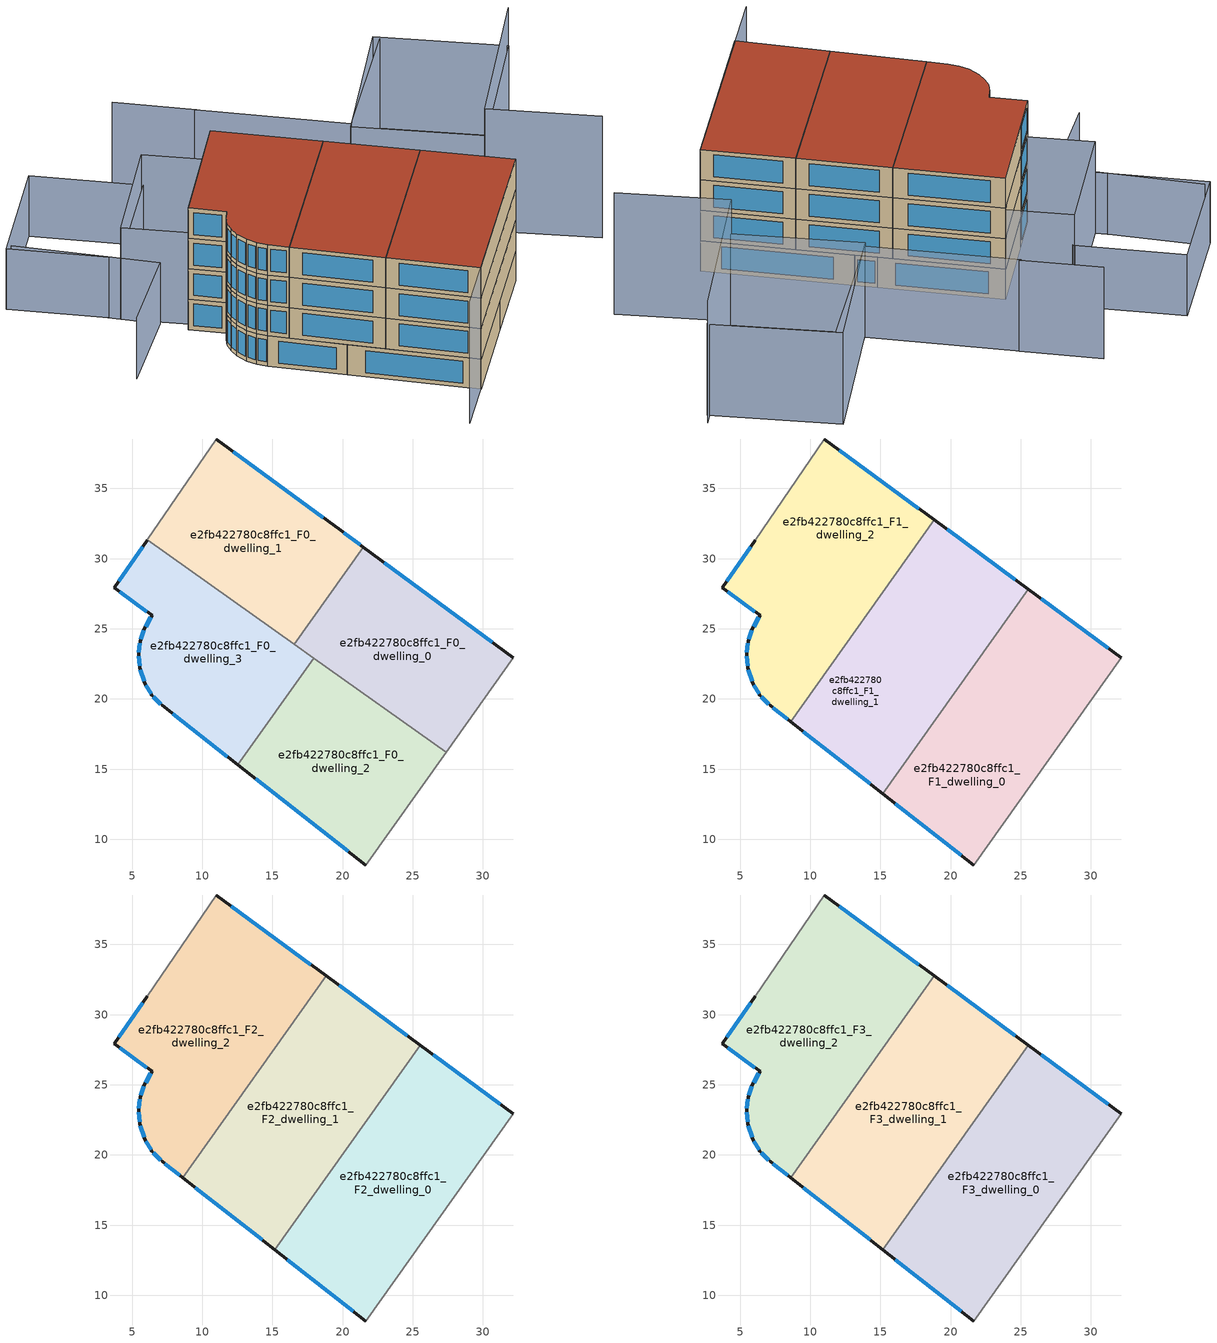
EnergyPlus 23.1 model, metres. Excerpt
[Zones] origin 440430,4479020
e2fb422780c8ffc1_F0_dwelling_0
 floor ground (EU_floor_Construction): 32.14,22.94 27.37,16.21 16.55,23.9 21.47,30.81 z0
 wall outside (EU_wall_Construction): 32.14,22.94 21.47,30.81 z0:3
 wall adiabatic (EU_wall_Construction): 27.37,16.21 32.14,22.94 z0:3
 wall to e2fb422780c8ffc1_F0_dwelling_1 (EU_wall_Construction): 21.47,30.81 16.55,23.9 z0:3
 wall to e2fb422780c8ffc1_F0_dwelling_2 (EU_wall_Construction): 17.94,22.91 27.37,16.21 z0:3
 wall to e2fb422780c8ffc1_F0_dwelling_3 (EU_wall_Construction): 16.55,23.9 17.94,22.91 z0:3
 window (EU_Window_Construction): 30.66,24.03 22.95,29.72 z0.42:2.58
e2fb422780c8ffc1_F0_dwelling_1
 floor ground (EU_floor_Construction): 19.85,32.01 21.47,30.81 16.55,23.9 6.09,31.34 10.98,38.53 z0
 wall outside (EU_wall_Construction): 21.47,30.81 19.85,32.01 10.98,38.53 z0:3
 wall adiabatic (EU_wall_Construction): 10.98,38.53 6.09,31.34 z0:3
 wall to e2fb422780c8ffc1_F0_dwelling_3 (EU_wall_Construction): 6.09,31.34 16.55,23.9 z0:3
 window (EU_Window_Construction): 21.24,30.98 20.08,31.84 / 18.62,32.91 12.22,37.62 z0.42:2.58
e2fb422780c8ffc1_F0_dwelling_2
 floor ground (EU_floor_Construction): 27.37,16.21 21.66,8.17 12.54,15.31 17.94,22.91 z0
 wall outside (EU_wall_Construction): 12.54,15.31 21.66,8.17 z0:3
 wall adiabatic (EU_wall_Construction): 21.66,8.17 27.37,16.21 z0:3
 wall to e2fb422780c8ffc1_F0_dwelling_3 (EU_wall_Construction): 17.94,22.91 12.54,15.31 z0:3
 window (EU_Window_Construction): 13.8,14.32 20.39,9.16 z0.42:2.58
e2fb422780c8ffc1_F0_dwelling_3
 floor ground (EU_floor_Construction): 17.94,22.91 12.54,15.31 7.13,19.54 6.41,20.26 5.9,21.11 5.54,22.24 5.45,23.18 5.56,24.12 5.88,25.01 6.42,25.95 3.74,27.93 6.08,31.33 6.09,31.34 z0
 wall outside (EU_wall_Construction): 6.08,31.33 3.74,27.93 6.42,25.95 5.88,25.01 5.56,24.12 5.45,23.18 5.54,22.24 5.9,21.11 6.41,20.26 7.13,19.54 12.54,15.31 z0:3
 wall adiabatic (EU_wall_Construction): 6.09,31.34 6.08,31.33 z0:3
 window (EU_Window_Construction): 5.59,22.08 5.85,21.26 / 5.46,23.05 5.53,22.37 / 5.55,23.99 5.47,23.31 / 5.83,24.89 5.61,24.24 / 6.34,25.82 5.95,25.14 / 4.11,27.65 6.04,26.23 / 5.75,30.86 4.06,28.4 / 7.88,18.95 11.79,15.9 / 6.51,20.16 7.03,19.64 / 5.97,20.99 6.34,20.37 z0.42:2.58
e2fb422780c8ffc1_F1_dwelling_0
 floor to e2fb422780c8ffc1_F0_dwelling_0 (EU_floor_Construction): 32.14,22.94 27.37,16.21 20.67,20.98 25.53,27.82 z3
 floor to e2fb422780c8ffc1_F0_dwelling_2 (EU_floor_Construction): 27.37,16.21 21.66,8.17 15.17,13.25 20.67,20.98 z3
 wall outside (EU_wall_Construction): 32.14,22.94 25.53,27.82 / 15.17,13.25 21.66,8.17 z3:6
 wall to e2fb422780c8ffc1_F1_dwelling_1 (EU_wall_Construction): 25.53,27.82 15.17,13.25 z3:6
 wall adiabatic (EU_wall_Construction): 21.66,8.17 32.14,22.94 z3:6
 window (EU_Window_Construction): 31.23,23.62 26.45,27.14 / 16.07,12.54 20.76,8.87 z3.42:5.58
e2fb422780c8ffc1_F1_dwelling_1
 floor to e2fb422780c8ffc1_F0_dwelling_0 (EU_floor_Construction): 25.53,27.82 20.67,20.98 16.55,23.9 21.47,30.81 z3
 floor to e2fb422780c8ffc1_F0_dwelling_1 (EU_floor_Construction): 21.47,30.81 16.55,23.9 13.87,25.81 18.82,32.76 z3
 floor to e2fb422780c8ffc1_F0_dwelling_2 (EU_floor_Construction): 20.67,20.98 15.17,13.25 12.54,15.31 17.94,22.91 z3
 floor to e2fb422780c8ffc1_F0_dwelling_3 (EU_floor_Construction): 17.94,22.91 12.54,15.31 8.6,18.39 13.87,25.81 z3
 wall outside (EU_wall_Construction): 25.53,27.82 18.82,32.76 / 8.6,18.39 15.17,13.25 z3:6
 wall to e2fb422780c8ffc1_F1_dwelling_2 (EU_wall_Construction): 18.82,32.76 8.6,18.39 z3:6
 window (EU_Window_Construction): 24.6,28.5 19.75,32.08 / 9.51,17.68 14.26,13.96 z3.42:5.58
e2fb422780c8ffc1_F1_dwelling_2
 floor to e2fb422780c8ffc1_F0_dwelling_1 (EU_floor_Construction): 18.82,32.76 13.87,25.81 6.09,31.34 10.98,38.53 z3
 floor to e2fb422780c8ffc1_F0_dwelling_3 (EU_floor_Construction): 13.87,25.81 8.6,18.39 7.13,19.54 6.41,20.26 5.9,21.11 5.54,22.24 5.45,23.18 5.56,24.12 5.88,25.01 6.42,25.95 3.74,27.93 6.08,31.33 6.09,31.34 z3
 wall outside (EU_wall_Construction): 6.08,31.33 3.74,27.93 6.42,25.95 5.88,25.01 5.56,24.12 5.45,23.18 5.54,22.24 5.9,21.11 6.41,20.26 7.13,19.54 8.6,18.39 / 18.82,32.76 10.98,38.53 z3:6
 wall adiabatic (EU_wall_Construction): 10.98,38.53 6.08,31.33 z3:6
 window (EU_Window_Construction): 5.59,22.08 5.85,21.26 / 5.46,23.05 5.53,22.37 / 5.55,23.99 5.47,23.31 / 5.83,24.89 5.61,24.24 / 6.34,25.82 5.95,25.14 / 4.11,27.65 6.04,26.23 / 5.75,30.86 4.06,28.4 / 17.73,33.56 12.07,37.73 / 7.33,19.38 8.39,18.55 / 6.51,20.16 7.03,19.64 / 5.97,20.99 6.34,20.37 z3.42:5.58
e2fb422780c8ffc1_F2_dwelling_0
 floor to e2fb422780c8ffc1_F1_dwelling_0 (EU_floor_Construction): 32.14,22.94 21.66,8.17 15.17,13.25 25.53,27.82 z6
 wall outside (EU_wall_Construction): 32.14,22.94 25.53,27.82 / 15.17,13.25 21.66,8.17 z6:9
 wall to e2fb422780c8ffc1_F2_dwelling_1 (EU_wall_Construction): 25.53,27.82 15.17,13.25 z6:9
 wall adiabatic (EU_wall_Construction): 21.66,8.17 32.14,22.94 z6:9
 window (EU_Window_Construction): 31.23,23.62 26.45,27.14 / 16.07,12.54 20.76,8.87 z6.42:8.58
e2fb422780c8ffc1_F2_dwelling_1
 floor to e2fb422780c8ffc1_F1_dwelling_1 (EU_floor_Construction): 25.53,27.82 15.17,13.25 8.6,18.39 18.82,32.76 z6
 wall outside (EU_wall_Construction): 25.53,27.82 18.82,32.76 / 8.6,18.39 15.17,13.25 z6:9
 wall to e2fb422780c8ffc1_F2_dwelling_2 (EU_wall_Construction): 18.82,32.76 8.6,18.39 z6:9
 window (EU_Window_Construction): 24.6,28.5 19.75,32.08 / 9.51,17.68 14.26,13.96 z6.42:8.58
e2fb422780c8ffc1_F2_dwelling_2
 floor to e2fb422780c8ffc1_F1_dwelling_2 (EU_floor_Construction): 18.82,32.76 8.6,18.39 7.13,19.54 6.41,20.26 5.9,21.11 5.54,22.24 5.45,23.18 5.56,24.12 5.88,25.01 6.42,25.95 3.74,27.93 6.08,31.33 10.98,38.53 z6
 wall outside (EU_wall_Construction): 6.08,31.33 3.74,27.93 6.42,25.95 5.88,25.01 5.56,24.12 5.45,23.18 5.54,22.24 5.9,21.11 6.41,20.26 7.13,19.54 8.6,18.39 / 18.82,32.76 10.98,38.53 z6:9
 wall adiabatic (EU_wall_Construction): 10.98,38.53 6.08,31.33 z6:9
 window (EU_Window_Construction): 5.59,22.08 5.85,21.26 / 5.46,23.05 5.53,22.37 / 5.55,23.99 5.47,23.31 / 5.83,24.89 5.61,24.24 / 6.34,25.82 5.95,25.14 / 4.11,27.65 6.04,26.23 / 5.75,30.86 4.06,28.4 / 17.73,33.56 12.07,37.73 / 7.33,19.38 8.39,18.55 / 6.51,20.16 7.03,19.64 / 5.97,20.99 6.34,20.37 z6.42:8.58
e2fb422780c8ffc1_F3_dwelling_0
 floor to e2fb422780c8ffc1_F2_dwelling_0 (EU_floor_Construction): 32.14,22.94 21.66,8.17 15.17,13.25 25.53,27.82 z9
 wall outside (EU_wall_Construction): 32.14,22.94 25.53,27.82 / 15.17,13.25 21.66,8.17 z9:12
 wall to e2fb422780c8ffc1_F3_dwelling_1 (EU_wall_Construction): 25.53,27.82 15.17,13.25 z9:12
 wall adiabatic (EU_wall_Construction): 21.66,8.17 32.14,22.94 z9:12
 window (EU_Window_Construction): 31.23,23.62 26.45,27.14 / 16.07,12.54 20.76,8.87 z9.42:11.58
 roof outside (EU_roof_Construction): 21.66,8.17 32.14,22.94 25.53,27.82 15.17,13.25 z12
e2fb422780c8ffc1_F3_dwelling_1
 floor to e2fb422780c8ffc1_F2_dwelling_1 (EU_floor_Construction): 25.53,27.82 15.17,13.25 8.6,18.39 18.82,32.76 z9
 wall outside (EU_wall_Construction): 25.53,27.82 18.82,32.76 / 8.6,18.39 15.17,13.25 z9:12
 wall to e2fb422780c8ffc1_F3_dwelling_2 (EU_wall_Construction): 18.82,32.76 8.6,18.39 z9:12
 window (EU_Window_Construction): 24.6,28.5 19.75,32.08 / 9.51,17.68 14.26,13.96 z9.42:11.58
 roof outside (EU_roof_Construction): 15.17,13.25 25.53,27.82 18.82,32.76 8.6,18.39 z12
e2fb422780c8ffc1_F3_dwelling_2
 floor to e2fb422780c8ffc1_F2_dwelling_2 (EU_floor_Construction): 18.82,32.76 8.6,18.39 7.13,19.54 6.41,20.26 5.9,21.11 5.54,22.24 5.45,23.18 5.56,24.12 5.88,25.01 6.42,25.95 3.74,27.93 6.08,31.33 10.98,38.53 z9
 wall outside (EU_wall_Construction): 6.08,31.33 3.74,27.93 6.42,25.95 5.88,25.01 5.56,24.12 5.45,23.18 5.54,22.24 5.9,21.11 6.41,20.26 7.13,19.54 8.6,18.39 / 18.82,32.76 10.98,38.53 z9:12
 wall adiabatic (EU_wall_Construction): 10.98,38.53 6.08,31.33 z9:12
 window (EU_Window_Construction): 5.59,22.08 5.85,21.26 / 5.46,23.05 5.53,22.37 / 5.55,23.99 5.47,23.31 / 5.83,24.89 5.61,24.24 / 6.34,25.82 5.95,25.14 / 4.11,27.65 6.04,26.23 / 5.75,30.86 4.06,28.4 / 17.73,33.56 12.07,37.73 / 7.33,19.38 8.39,18.55 / 6.51,20.16 7.03,19.64 / 5.97,20.99 6.34,20.37 z9.42:11.58
 roof outside (EU_roof_Construction): 8.6,18.39 18.82,32.76 10.98,38.53 6.08,31.33 3.74,27.93 6.42,25.95 5.88,25.01 5.56,24.12 5.45,23.18 5.54,22.24 5.9,21.11 6.41,20.26 7.13,19.54 z12
shading: -8.07,37.9 2.05,29.83 / 2.05,29.83 -3.73,22.59 / -8.66,37.69 -1.66,47.64 / -1.66,47.64 6.38,41.98 / 6.38,41.98 -0.62,32.04 / -0.62,32.04 -8.66,37.69 z0:6; 13.71,46.65 7.81,50.88 / 32.75,50.3 24.45,38.82 / 24.45,38.82 13.54,46.7 / -0.64,32.01 6.2,42.04 / 6.2,42.04 11.1,38.69 / 11.1,38.69 4.26,28.66 / 4.26,28.66 -0.64,32.01 / 24.15,38.36 32.36,50.85 / 32.36,50.85 42.06,44.48 / 42.06,44.48 33.85,31.98 / 33.85,31.98 24.15,38.36 z0:9; 18.33,3.58 32.14,22.94 / 41.83,26.1 33.45,31.52 / 33.45,31.52 42.57,45.62 z0:12
[Building]
EU S2 Campaign: North Axis=0; Terrain=City; Solar Distribution=FullExterior
[Site:Location]
Madrid: Latitude=40.5; Longitude=-3.5; Time Zone=1; Elevation=609
[SizingPeriod:WeatherFileDays]
AnnualSizingPeriod: Begin Month=1; Begin Day of Month=1; End Month=12; End Day of Month=31; Day of Week for Start Day=Monday; Use Weather File Daylight Saving Period=No; Use Weather File Rain and Snow Indicators=No
[MATERIAL]
EU_InternalMass_Material: Roughness=MediumRough; Thickness=0.1; Conductivity=1; Density=1800; Specific Heat=900; Thermal Absorptance=0.9; Solar Absorptance=0.7; Visible Absorptance=0.7
[MATERIAL:NOMASS] Roughness=MediumRough; Thermal Absorptance=0.9; Solar Absorptance=0.7; Visible Absorptance=0.7
Name | Thermal Resistance
EU_wall_NoMass | 1.60022
EU_roof_NoMass | 1.57597
EU_floor_NoMass | 0.470652
[WINDOWMATERIAL:SIMPLEGLAZINGSYSTEM]
EU_Window_SimpleGlazing: UFactor=3.28802; Solar Heat Gain Coefficient=0.85; Visible Transmittance=0.85
[CONSTRUCTION]
EU_wall_Construction: EU_wall_NoMass
EU_roof_Construction: EU_roof_NoMass
EU_floor_Construction: EU_floor_NoMass
EU_InternalMass_Construction: EU_InternalMass_Material
EU_Window_Construction: EU_Window_SimpleGlazing
[ZONE] Type=1; Multiplier=1; Ceiling Height=autocalculate; Floor Area=autocalculate; Part of Total Floor Area=Yes
Name | Volume
e2fb422780c8ffc1_F0_dwelling_0 | 332.985
e2fb422780c8ffc1_F1_dwelling_0; e2fb422780c8ffc1_F2_dwelling_0; e2fb422780c8ffc1_F3_dwelling_0 | 443.978
e2fb422780c8ffc1_F0_dwelling_1 | 332.989
e2fb422780c8ffc1_F1_dwelling_1; e2fb422780c8ffc1_F2_dwelling_1; e2fb422780c8ffc1_F3_dwelling_1 | 443.968
e2fb422780c8ffc1_F0_dwelling_2 | 332.986
e2fb422780c8ffc1_F1_dwelling_2; e2fb422780c8ffc1_F2_dwelling_2; e2fb422780c8ffc1_F3_dwelling_2 | 443.974
e2fb422780c8ffc1_F0_dwelling_3 | 332.982
[INTERNALMASS] Construction=EU_InternalMass_Construction
Name | Zone or ZoneList | Surface Area
e2fb422780c8ffc1_F0_dwelling_0_EU_InternalMass | e2fb422780c8ffc1_F0_dwelling_0 | 110.995
e2fb422780c8ffc1_F0_dwelling_1_EU_InternalMass | e2fb422780c8ffc1_F0_dwelling_1 | 110.996
e2fb422780c8ffc1_F0_dwelling_2_EU_InternalMass | e2fb422780c8ffc1_F0_dwelling_2 | 110.995
e2fb422780c8ffc1_F0_dwelling_3_EU_InternalMass | e2fb422780c8ffc1_F0_dwelling_3 | 110.994
e2fb422780c8ffc1_F1_dwelling_0_EU_InternalMass | e2fb422780c8ffc1_F1_dwelling_0 | 147.993
e2fb422780c8ffc1_F1_dwelling_1_EU_InternalMass | e2fb422780c8ffc1_F1_dwelling_1 | 147.997
e2fb422780c8ffc1_F1_dwelling_2_EU_InternalMass | e2fb422780c8ffc1_F1_dwelling_2 | 147.991
e2fb422780c8ffc1_F2_dwelling_0_EU_InternalMass | e2fb422780c8ffc1_F2_dwelling_0 | 147.993
e2fb422780c8ffc1_F2_dwelling_1_EU_InternalMass | e2fb422780c8ffc1_F2_dwelling_1 | 147.997
e2fb422780c8ffc1_F2_dwelling_2_EU_InternalMass | e2fb422780c8ffc1_F2_dwelling_2 | 147.991
e2fb422780c8ffc1_F3_dwelling_0_EU_InternalMass | e2fb422780c8ffc1_F3_dwelling_0 | 147.993
e2fb422780c8ffc1_F3_dwelling_1_EU_InternalMass | e2fb422780c8ffc1_F3_dwelling_1 | 147.997
e2fb422780c8ffc1_F3_dwelling_2_EU_InternalMass | e2fb422780c8ffc1_F3_dwelling_2 | 147.991
[OTHEREQUIPMENT] Fuel Type=Electricity; Design Level Calculation Method=Watts/Area; Power per Zone Floor Area=1; Fraction Latent=0; Fraction Radiant=0; Fraction Lost=0; Carbon Dioxide Generation Rate=0; EndUse Subcategory=EU_Step8_InternalGains
Name | Zone or ZoneList or Space or SpaceList | Schedule
EU_Step8_InternalGain_e2fb422780c8ffc1_F0_dwelling_0_f000 | e2fb422780c8ffc1_F0_dwelling_0 | EU_Step8_GainSchedule_e2fb422780c8ffc1_F0_dwelling_0_f000
EU_Step8_InternalGain_e2fb422780c8ffc1_F0_dwelling_1_f000 | e2fb422780c8ffc1_F0_dwelling_1 | EU_Step8_GainSchedule_e2fb422780c8ffc1_F0_dwelling_1_f000
EU_Step8_InternalGain_e2fb422780c8ffc1_F0_dwelling_2_f000 | e2fb422780c8ffc1_F0_dwelling_2 | EU_Step8_GainSchedule_e2fb422780c8ffc1_F0_dwelling_2_f000
EU_Step8_InternalGain_e2fb422780c8ffc1_F0_dwelling_3_f000 | e2fb422780c8ffc1_F0_dwelling_3 | EU_Step8_GainSchedule_e2fb422780c8ffc1_F0_dwelling_3_f000
EU_Step8_InternalGain_e2fb422780c8ffc1_F1_dwelling_0_f000 | e2fb422780c8ffc1_F1_dwelling_0 | EU_Step8_GainSchedule_e2fb422780c8ffc1_F1_dwelling_0_f000
EU_Step8_InternalGain_e2fb422780c8ffc1_F1_dwelling_1_f000 | e2fb422780c8ffc1_F1_dwelling_1 | EU_Step8_GainSchedule_e2fb422780c8ffc1_F1_dwelling_1_f000
EU_Step8_InternalGain_e2fb422780c8ffc1_F1_dwelling_2_f000 | e2fb422780c8ffc1_F1_dwelling_2 | EU_Step8_GainSchedule_e2fb422780c8ffc1_F1_dwelling_2_f000
EU_Step8_InternalGain_e2fb422780c8ffc1_F2_dwelling_0_f000 | e2fb422780c8ffc1_F2_dwelling_0 | EU_Step8_GainSchedule_e2fb422780c8ffc1_F2_dwelling_0_f000
EU_Step8_InternalGain_e2fb422780c8ffc1_F2_dwelling_1_f000 | e2fb422780c8ffc1_F2_dwelling_1 | EU_Step8_GainSchedule_e2fb422780c8ffc1_F2_dwelling_1_f000
EU_Step8_InternalGain_e2fb422780c8ffc1_F2_dwelling_2_f000 | e2fb422780c8ffc1_F2_dwelling_2 | EU_Step8_GainSchedule_e2fb422780c8ffc1_F2_dwelling_2_f000
EU_Step8_InternalGain_e2fb422780c8ffc1_F3_dwelling_0_f000 | e2fb422780c8ffc1_F3_dwelling_0 | EU_Step8_GainSchedule_e2fb422780c8ffc1_F3_dwelling_0_f000
EU_Step8_InternalGain_e2fb422780c8ffc1_F3_dwelling_1_f000 | e2fb422780c8ffc1_F3_dwelling_1 | EU_Step8_GainSchedule_e2fb422780c8ffc1_F3_dwelling_1_f000
EU_Step8_InternalGain_e2fb422780c8ffc1_F3_dwelling_2_f000 | e2fb422780c8ffc1_F3_dwelling_2 | EU_Step8_GainSchedule_e2fb422780c8ffc1_F3_dwelling_2_f000
[ZONEVENTILATION:DESIGNFLOWRATE] Schedule=EU_AlwaysOn; Design Flow Rate Calculation Method=AirChanges/Hour; Air Changes per Hour=0.480704; Ventilation Type=Natural; Fan Pressure Rise=0; Fan Total Efficiency=1; Constant Term Coefficient=1; Temperature Term Coefficient=0; Velocity Term Coefficient=0; Velocity Squared Term Coefficient=0; Minimum Indoor Temperature=-100; Maximum Indoor Temperature=100; Delta Temperature=-100; Minimum Outdoor Temperature=-100; Maximum Outdoor Temperature=100; Maximum Wind Speed=40
Name | Zone or ZoneList or Space or SpaceList
EU_ConstantAir_e2fb422780c8ffc1_F0_dwelling_0 | e2fb422780c8ffc1_F0_dwelling_0
EU_ConstantAir_e2fb422780c8ffc1_F0_dwelling_1 | e2fb422780c8ffc1_F0_dwelling_1
EU_ConstantAir_e2fb422780c8ffc1_F0_dwelling_2 | e2fb422780c8ffc1_F0_dwelling_2
EU_ConstantAir_e2fb422780c8ffc1_F0_dwelling_3 | e2fb422780c8ffc1_F0_dwelling_3
EU_ConstantAir_e2fb422780c8ffc1_F1_dwelling_0 | e2fb422780c8ffc1_F1_dwelling_0
EU_ConstantAir_e2fb422780c8ffc1_F1_dwelling_1 | e2fb422780c8ffc1_F1_dwelling_1
EU_ConstantAir_e2fb422780c8ffc1_F1_dwelling_2 | e2fb422780c8ffc1_F1_dwelling_2
EU_ConstantAir_e2fb422780c8ffc1_F2_dwelling_0 | e2fb422780c8ffc1_F2_dwelling_0
EU_ConstantAir_e2fb422780c8ffc1_F2_dwelling_1 | e2fb422780c8ffc1_F2_dwelling_1
EU_ConstantAir_e2fb422780c8ffc1_F2_dwelling_2 | e2fb422780c8ffc1_F2_dwelling_2
EU_ConstantAir_e2fb422780c8ffc1_F3_dwelling_0 | e2fb422780c8ffc1_F3_dwelling_0
EU_ConstantAir_e2fb422780c8ffc1_F3_dwelling_1 | e2fb422780c8ffc1_F3_dwelling_1
EU_ConstantAir_e2fb422780c8ffc1_F3_dwelling_2 | e2fb422780c8ffc1_F3_dwelling_2
[HVACTEMPLATE:THERMOSTAT] Constant Heating Setpoint=20; Constant Cooling Setpoint=50
EU_HeatOnly_e2fb422780c8ffc1_F0_dwelling_0; EU_HeatOnly_e2fb422780c8ffc1_F0_dwelling_1; EU_HeatOnly_e2fb422780c8ffc1_F0_dwelling_2; EU_HeatOnly_e2fb422780c8ffc1_F0_dwelling_3; EU_HeatOnly_e2fb422780c8ffc1_F1_dwelling_0; EU_HeatOnly_e2fb422780c8ffc1_F1_dwelling_1; EU_HeatOnly_e2fb422780c8ffc1_F1_dwelling_2; EU_HeatOnly_e2fb422780c8ffc1_F2_dwelling_0; EU_HeatOnly_e2fb422780c8ffc1_F2_dwelling_1; EU_HeatOnly_e2fb422780c8ffc1_F2_dwelling_2; EU_HeatOnly_e2fb422780c8ffc1_F3_dwelling_0; EU_HeatOnly_e2fb422780c8ffc1_F3_dwelling_1; EU_HeatOnly_e2fb422780c8ffc1_F3_dwelling_2
[HVACTEMPLATE:ZONE:IDEALLOADSAIRSYSTEM] System Availability Schedule=EU_AlwaysOn; Maximum Heating Supply Air Temperature=50; Minimum Cooling Supply Air Temperature=13; Maximum Heating Supply Air Humidity Ratio=0.0156; Minimum Cooling Supply Air Humidity Ratio=0.0077; Heating Limit=NoLimit; Cooling Limit=NoLimit; Heating Availability Schedule=EU_AlwaysOn; Cooling Availability Schedule=EU_CoolingOff; Dehumidification Control Type=ConstantSensibleHeatRatio; Cooling Sensible Heat Ratio=0.7; Dehumidification Setpoint=60; Humidification Control Type=None; Humidification Setpoint=30; Outdoor Air Method=None; Outdoor Air Flow Rate per Person=0.00944; Outdoor Air Flow Rate per Zone Floor Area=0; Outdoor Air Flow Rate per Zone=0; Demand Controlled Ventilation Type=None; Outdoor Air Economizer Type=NoEconomizer; Heat Recovery Type=None; Sensible Heat Recovery Effectiveness=0.7; Latent Heat Recovery Effectiveness=0.65
Name | Template Thermostat
e2fb422780c8ffc1_F0_dwelling_0 | EU_HeatOnly_e2fb422780c8ffc1_F0_dwelling_0
e2fb422780c8ffc1_F0_dwelling_1 | EU_HeatOnly_e2fb422780c8ffc1_F0_dwelling_1
e2fb422780c8ffc1_F0_dwelling_2 | EU_HeatOnly_e2fb422780c8ffc1_F0_dwelling_2
e2fb422780c8ffc1_F0_dwelling_3 | EU_HeatOnly_e2fb422780c8ffc1_F0_dwelling_3
e2fb422780c8ffc1_F1_dwelling_0 | EU_HeatOnly_e2fb422780c8ffc1_F1_dwelling_0
e2fb422780c8ffc1_F1_dwelling_1 | EU_HeatOnly_e2fb422780c8ffc1_F1_dwelling_1
e2fb422780c8ffc1_F1_dwelling_2 | EU_HeatOnly_e2fb422780c8ffc1_F1_dwelling_2
e2fb422780c8ffc1_F2_dwelling_0 | EU_HeatOnly_e2fb422780c8ffc1_F2_dwelling_0
e2fb422780c8ffc1_F2_dwelling_1 | EU_HeatOnly_e2fb422780c8ffc1_F2_dwelling_1
e2fb422780c8ffc1_F2_dwelling_2 | EU_HeatOnly_e2fb422780c8ffc1_F2_dwelling_2
e2fb422780c8ffc1_F3_dwelling_0 | EU_HeatOnly_e2fb422780c8ffc1_F3_dwelling_0
e2fb422780c8ffc1_F3_dwelling_1 | EU_HeatOnly_e2fb422780c8ffc1_F3_dwelling_1
e2fb422780c8ffc1_F3_dwelling_2 | EU_HeatOnly_e2fb422780c8ffc1_F3_dwelling_2
[SIZING:ZONE] Zone Cooling Design Supply Air Temperature Input Method=SupplyAirTemperature; Zone Cooling Design Supply Air Temperature=13; Zone Heating Design Supply Air Temperature Input Method=SupplyAirTemperature; Zone Heating Design Supply Air Temperature=50; Zone Cooling Design Supply Air Humidity Ratio=0.008; Zone Heating Design Supply Air Humidity Ratio=0.008; Cooling Design Air Flow Method=DesignDay; Cooling Design Air Flow Rate=0; Cooling Minimum Air Flow per Zone Floor Area=0.000762; Cooling Minimum Air Flow=0; Cooling Minimum Air Flow Fraction=0.2; Heating Design Air Flow Method=DesignDay; Heating Design Air Flow Rate=0; Heating Maximum Air Flow per Zone Floor Area=0.002032; Heating Maximum Air Flow=0.141576; Heating Maximum Air Flow Fraction=0.3; Account for Dedicated Outdoor Air System=No; Dedicated Outdoor Air System Control Strategy=NeutralSupplyAir; Dedicated Outdoor Air Low Setpoint Temperature for Design=autosize; Dedicated Outdoor Air High Setpoint Temperature for Design=autosize; Zone Load Sizing Method=Sensible Load Only No Latent Load; Zone Latent Cooling Design Supply Air Humidity Ratio Input Method=HumidityRatioDifference; Zone Cooling Design Supply Air Humidity Ratio Difference=0.005; Zone Latent Heating Design Supply Air Humidity Ratio Input Method=HumidityRatioDifference; Zone Humidification Design Supply Air Humidity Ratio Difference=0.005
e2fb422780c8ffc1_F0_dwelling_0; e2fb422780c8ffc1_F0_dwelling_1; e2fb422780c8ffc1_F0_dwelling_2; e2fb422780c8ffc1_F0_dwelling_3; e2fb422780c8ffc1_F1_dwelling_0; e2fb422780c8ffc1_F1_dwelling_1; e2fb422780c8ffc1_F1_dwelling_2; e2fb422780c8ffc1_F2_dwelling_0; e2fb422780c8ffc1_F2_dwelling_1; e2fb422780c8ffc1_F2_dwelling_2; e2fb422780c8ffc1_F3_dwelling_0; e2fb422780c8ffc1_F3_dwelling_1; e2fb422780c8ffc1_F3_dwelling_2
[SCHEDULE:CONSTANT]
Name | Hourly Value
EU_AlwaysOn | 1
EU_CoolingOff | 0
[SCHEDULE:FILE] Column Number=1; Rows to Skip at Top=0; Number of Hours of Data=8760; Column Separator=Comma; Interpolate to Timestep=No; Minutes per Item=60; Adjust Schedule for Daylight Savings=Yes
Name | File
EU_Step8_GainSchedule_e2fb422780c8ffc1_F0_dwelling_0_f000 | ../../schedules/e2fb422780c8ffc1/e2fb422780c8ffc1_F0_dwelling_0_f000_gain.csv
EU_Step8_GainSchedule_e2fb422780c8ffc1_F0_dwelling_1_f000 | ../../schedules/e2fb422780c8ffc1/e2fb422780c8ffc1_F0_dwelling_1_f000_gain.csv
EU_Step8_GainSchedule_e2fb422780c8ffc1_F0_dwelling_2_f000 | ../../schedules/e2fb422780c8ffc1/e2fb422780c8ffc1_F0_dwelling_2_f000_gain.csv
EU_Step8_GainSchedule_e2fb422780c8ffc1_F0_dwelling_3_f000 | ../../schedules/e2fb422780c8ffc1/e2fb422780c8ffc1_F0_dwelling_3_f000_gain.csv
EU_Step8_GainSchedule_e2fb422780c8ffc1_F1_dwelling_0_f000 | ../../schedules/e2fb422780c8ffc1/e2fb422780c8ffc1_F1_dwelling_0_f000_gain.csv
EU_Step8_GainSchedule_e2fb422780c8ffc1_F1_dwelling_1_f000 | ../../schedules/e2fb422780c8ffc1/e2fb422780c8ffc1_F1_dwelling_1_f000_gain.csv
EU_Step8_GainSchedule_e2fb422780c8ffc1_F1_dwelling_2_f000 | ../../schedules/e2fb422780c8ffc1/e2fb422780c8ffc1_F1_dwelling_2_f000_gain.csv
EU_Step8_GainSchedule_e2fb422780c8ffc1_F2_dwelling_0_f000 | ../../schedules/e2fb422780c8ffc1/e2fb422780c8ffc1_F2_dwelling_0_f000_gain.csv
EU_Step8_GainSchedule_e2fb422780c8ffc1_F2_dwelling_1_f000 | ../../schedules/e2fb422780c8ffc1/e2fb422780c8ffc1_F2_dwelling_1_f000_gain.csv
EU_Step8_GainSchedule_e2fb422780c8ffc1_F2_dwelling_2_f000 | ../../schedules/e2fb422780c8ffc1/e2fb422780c8ffc1_F2_dwelling_2_f000_gain.csv
EU_Step8_GainSchedule_e2fb422780c8ffc1_F3_dwelling_0_f000 | ../../schedules/e2fb422780c8ffc1/e2fb422780c8ffc1_F3_dwelling_0_f000_gain.csv
EU_Step8_GainSchedule_e2fb422780c8ffc1_F3_dwelling_1_f000 | ../../schedules/e2fb422780c8ffc1/e2fb422780c8ffc1_F3_dwelling_1_f000_gain.csv
EU_Step8_GainSchedule_e2fb422780c8ffc1_F3_dwelling_2_f000 | ../../schedules/e2fb422780c8ffc1/e2fb422780c8ffc1_F3_dwelling_2_f000_gain.csv
